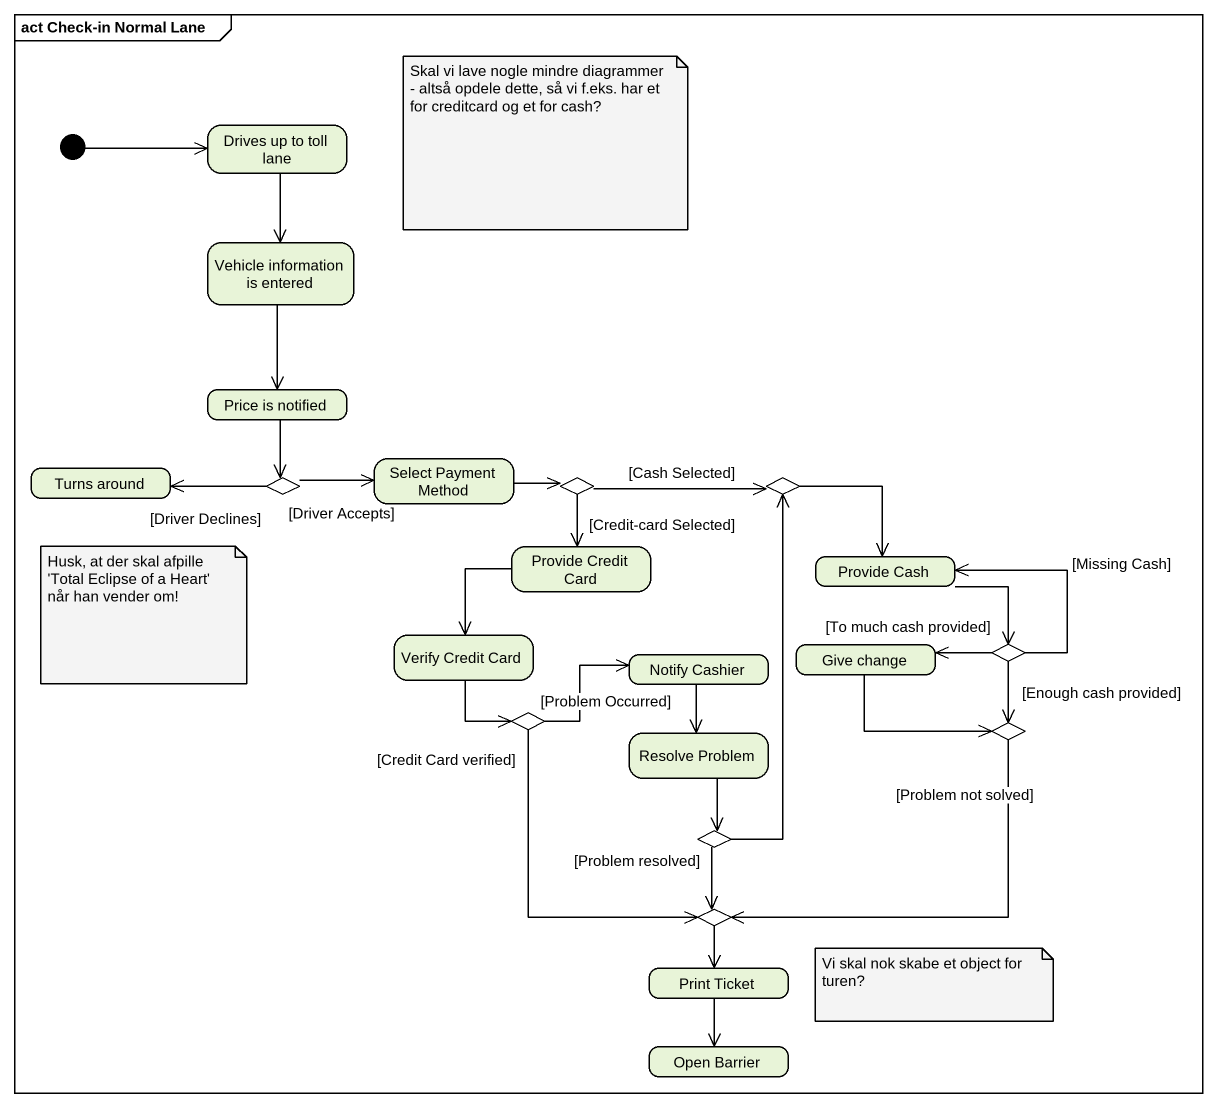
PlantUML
@startuml
mainframe act Check-in Normal Lane
hide empty description
state "Drives up to toll lane" as Drives_up_to_toll_lane
state "Vehicle information is entered" as Vehicle_information_is
state "Price is notified" as Price_is_notified
state "Turns around" as Turns_around
state choice1 <<choice>>
state "Select Payment Method" as Select_Payment_Method
state choice2 <<choice>>
state choice3 <<choice>>
state "Provide Credit Card" as Provide_Credit_Card
state "Provide Cash" as Provide_Cash
state "Verify Credit Card" as Verify_Credit_Card
state "Notify Cashier" as Notify_Cashier
state "Give change" as Give_change
state choice4 <<choice>>
state choice5 <<choice>>
state "Resolve Problem" as Resolve_Problem
state choice6 <<choice>>
state choice7 <<choice>>
state choice8 <<choice>>
state "Print Ticket" as Print_Ticket
state "Open Barrier" as Open_Barrier
[*] -right-> Drives_up_to_toll_lane
Drives_up_to_toll_lane --> Vehicle_information_is
Vehicle_information_is --> Price_is_notified
Price_is_notified --> choice1
choice1 -left-> Turns_around : [Driver Declines]
choice1 -right-> Select_Payment_Method : [Driver Accepts]
Select_Payment_Method -right-> choice2
choice2 -right-> choice3 : [Cash Selected]
choice2 --> Provide_Credit_Card : [Credit-card Selected]
choice3 --> Provide_Cash
Provide_Credit_Card --> Verify_Credit_Card
Provide_Cash --> choice4
Verify_Credit_Card --> choice5
Notify_Cashier --> Resolve_Problem
Give_change -right-> choice6
choice4 -up-> Provide_Cash : [Missing Cash]
choice4 -left-> Give_change : [To much cash provided]
choice4 --> choice6 : [Enough cash provided]
choice5 -right-> Notify_Cashier : [Problem Occurred]
choice5 --> choice8 : [Credit Card verified]
Resolve_Problem --> choice7
choice6 --> choice8
choice7 -up-> choice3 : [Problem not solved]
choice7 --> choice8 : [Problem resolved]
choice8 --> Print_Ticket
Print_Ticket --> Open_Barrier
note as N1
  Skal vi lave nogle mindre diagrammer - altså opdele dette, så vi f.eks. har et for creditcard og et for cash?
end note
note as N2
  Husk, at der skal afpille 'Total Eclipse of a Heart' når han vender om!
end note
note as N3
  Vi skal nok skabe et object for turen?
end note
@enduml
